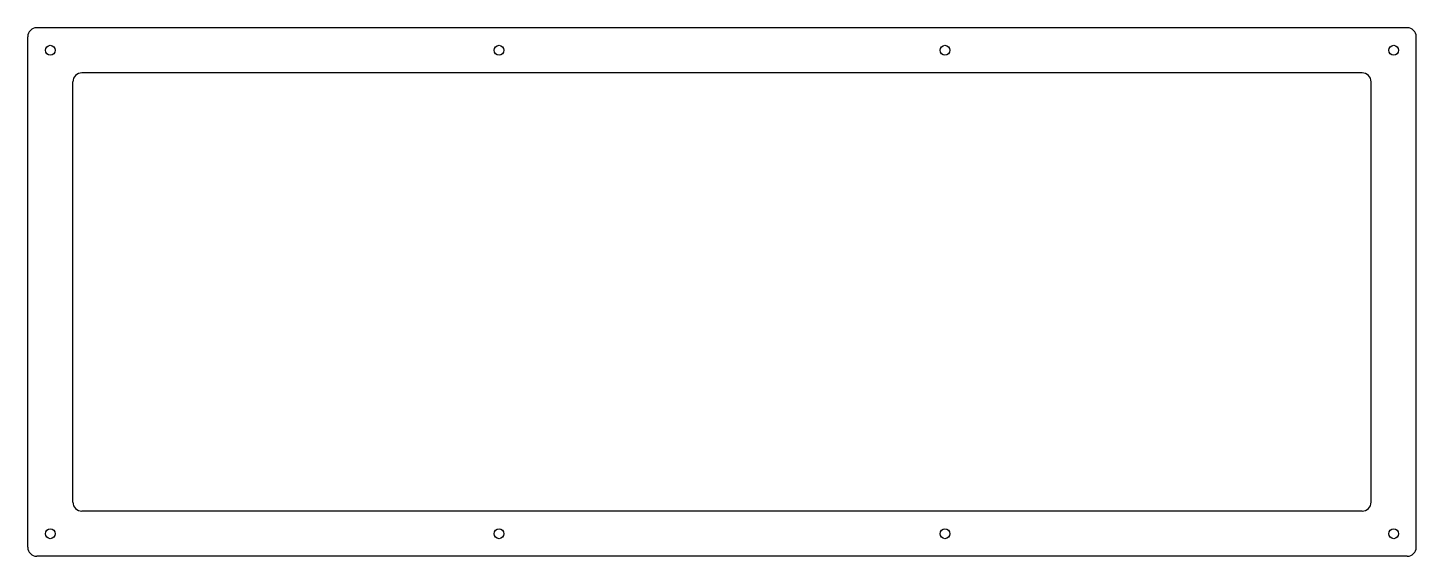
# Model space of a CAD drawing. Header units: millimetres. Extents: x 0 to 308, y 0 to 117.
import ezdxf

# ---------------------------------------------------------------- set-up
doc = ezdxf.new("R2010")
doc.units = ezdxf.units.MM
doc.header["$MEASUREMENT"] = 0
doc.layers.add('VISIBLE', color=7, linetype='Continuous')

msp = doc.modelspace()

# ---------------------------------------------------------------- linework, layer by layer
for p, q in [((305.75, 117.25), (2, 117.25)), ((295.75, 107.25), (12, 107.25))]:
    msp.add_line(p, q)
for centre in [(5, 112.25), (104.45, 112.25), (203.3, 112.25), (302.75, 112.25), (5, 5), (104.45, 5), (203.3, 5), (302.75, 5)]:
    msp.add_circle(centre, 1.1)
for centre, start, end in [((2, 115.25), 90, 180), ((305.75, 115.25), 0, 90), ((12, 105.25), 90, 180), ((295.75, 105.25), 0, 90)]:
    msp.add_arc(centre, 2, start, end)
at = {"layer": 'VISIBLE'}
for p, q in [((0, 2), (0, 115.25)), ((307.75, 2), (307.75, 115.25)), ((10, 12), (10, 105.25)), ((297.75, 12), (297.75, 105.25)), ((295.75, 10), (12, 10)), ((305.75, 0), (2, 0))]:
    msp.add_line(p, q, dxfattribs=at)
for centre, start, end in [((12, 12), 180, 270), ((295.75, 12), 270, 0), ((2, 2), 180, 270), ((305.75, 2), 270, 0)]:
    msp.add_arc(centre, 2, start, end, dxfattribs=at)

doc.saveas('drawing.dxf')
